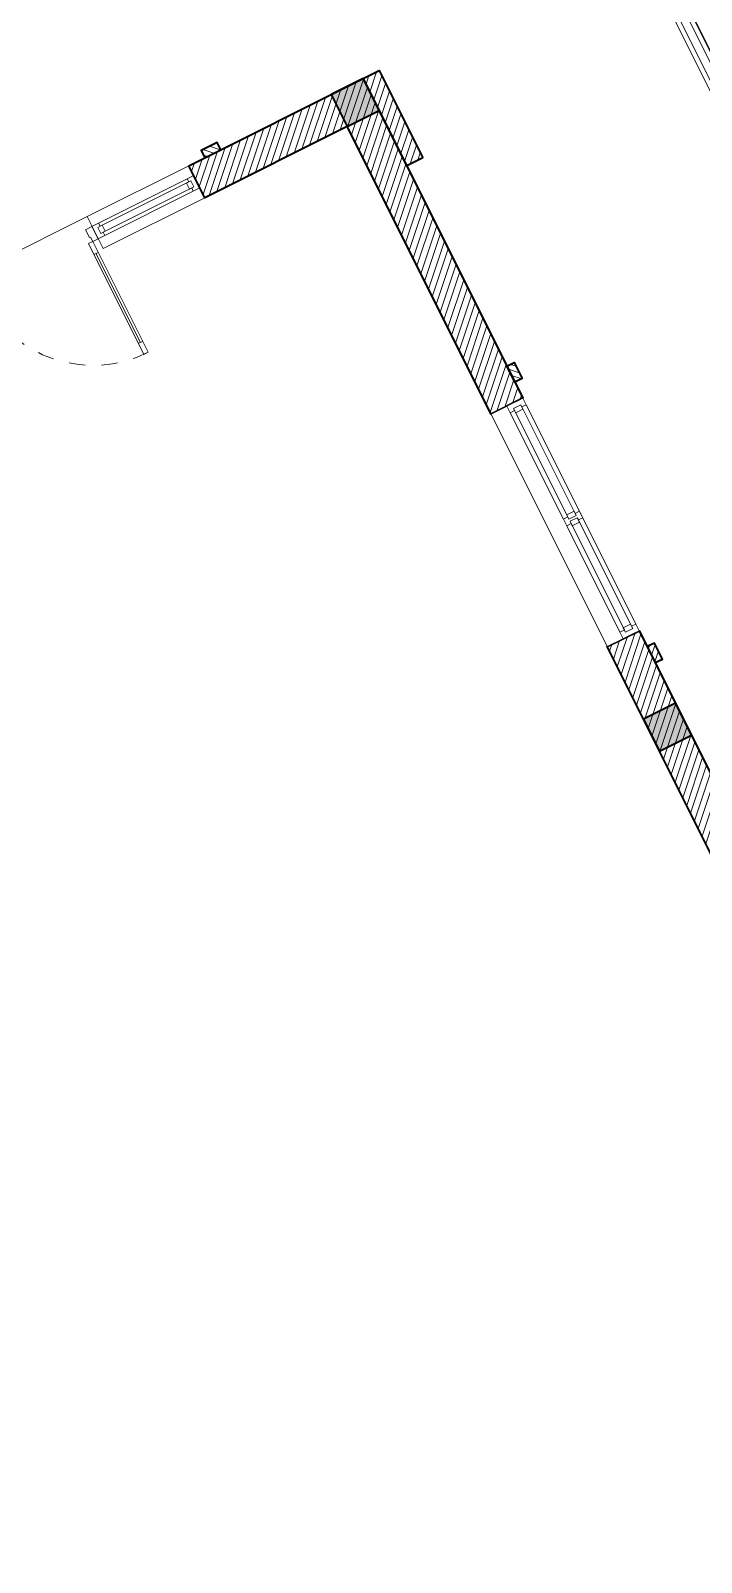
# Model space of a CAD drawing. Header units: millimetres. Extents: x 567980 to 569372, y 2065777 to 2066674.
# Drawn here: x 568837.97 to 568842.1, y 2066311.72 to 2066321.14 of the extents above; entities that cross this region are included whole.
import ezdxf

# ---------------------------------------------------------------- set-up
doc = ezdxf.new("R2010")
doc.units = ezdxf.units.MM
doc.linetypes.add('CENTER', pattern=[3, 1.5, -0.5, 0.5, -0.5])
doc.linetypes.add('HIDDEN2', pattern=[0.1875, 0.125, -0.0625])
for name, color, linetype, lineweight in [('A-COT VACH', 2, 'Continuous', 35), ('A-CUA', 25, 'Continuous', 5), ('A-HATCH', 251, 'Continuous', 5), ('A-NET MANH', 8, 'Continuous', 9), ('A-NET THAY', 125, 'Continuous', 18), ('A-TUONG', 255, 'Continuous', 35), ('boDnv', 54, 'Continuous', 25)]:
    doc.layers.add(name, color=color, linetype=linetype, lineweight=lineweight)
for name, color, linetype in [('ChiaLo', 128, 'CENTER'), ('LoLK', 6, 'Continuous'), ('QH', 7, 'Continuous')]:
    doc.layers.add(name, color=color, linetype=linetype)

# ---------------------------------------------------------------- blocks, each defined once
blk = doc.blocks.new('NEN')
at = {"layer": 'ChiaLo', "ltscale": 5}
blk.add_lwpolyline([(151.1923541997094, -63.72123006824404), (100.6528809649171, 37.32787948637269)], dxfattribs=at)
at = {"layer": 'LoLK'}
for points in [[(151.4643387270626, -44.1451789890416), (143.4149694140069, -48.17105202004313), (151.1923541997094, -63.72123006824404), (158.9871051440714, -59.1862706176471)], [(143.4149694137741, -48.1710520198103), (135.3656001007184, -52.19692505081184), (143.3976032556966, -68.25618951860815), (151.1923541997094, -63.72123006801121)]]:
    blk.add_lwpolyline(points, close=True, dxfattribs=at)
blk = doc.blocks.new('NEN KO1')
at = {"layer": 'LoLK'}
for points in [[(-13.65156448585913, 29.00000000069849), (-13.65156448632479, 20.00000000046566), (3.735089919762686, 20), (3.165880383690819, 29.00000000046566)], [(-13.65156448655762, 20.00000000046566), (-13.65156448679045, 11.00000000069849), (4.304299455834553, 11), (3.735089919529855, 20)]]:
    blk.add_lwpolyline(points, close=True, dxfattribs=at)
blk = doc.blocks.new('*U402')
at = {"layer": 'A-CUA', "color": 32}
for points in [[(60, -40.0000000000291), (45.00000000005821, -40), (45.00000000005821, -18.40746915910089), (0, -18.40746915910089), (0, -40), (0, -40), (0, -81.59253080412093), (0, -81.59253080412093), (0, -103.1850616265758), (45.00000000005821, -103.1850616265758), (45.00000000005821, -81.59253080412093), (60, -81.59253080412093)], [(30, -81.59253080415003), (59.99999999994179, -81.59253080415003), (60, -40.0000000000291), (29.99999999994179, -40.0000000000291)], [(792.4999997157423, -81.59253080415003), (762.4999997158005, -81.59253080415003), (762.4999997157423, -40.0000000000291), (792.4999997158005, -40.0000000000291)], [(822.4999997157128, -81.59253080415003), (807.4999997156837, -81.59253080415003), (807.4999997156254, -40.0000000000291), (822.4999997157419, -40.0000000000291), (822.4999997157419, -18.40746915910089), (777.4999997156841, -18.40746915910089), (777.499999715655, -40.0000000000291), (792.4999997158005, -40.0000000000291), (792.4999997157423, -81.59253080415003), (777.4999997156841, -81.59253080415003), (777.4999997156841, -103.1850616265758), (822.4999997157419, -103.1850616265758)], [(807.4999997156837, -81.59253080415003), (837.4999997156254, -81.59253080415003), (837.4999997156837, -40.0000000000291), (807.4999997156254, -40.0000000000291)], [(1539.999999431426, -40.0000000000291), (1554.999999431368, -40), (1554.999999431368, -18.40746915910089), (1599.999999431426, -18.40746915910089), (1599.999999431426, -40), (1599.999999431426, -40), (1599.999999431426, -81.59253080412093), (1599.999999431426, -81.59253080412093), (1599.999999431426, -103.1850616265758), (1554.999999431368, -103.1850616265758), (1554.999999431368, -81.59253080412093), (1539.999999431426, -81.59253080412093)], [(1569.999999431426, -81.59253080415003), (1539.999999431484, -81.59253080415003), (1539.999999431426, -40.0000000000291), (1569.999999431484, -40.0000000000291)]]:
    blk.add_lwpolyline(points, close=True, dxfattribs=at)
at = {"layer": 'A-CUA', "color": 37, "lineweight": -2}
for points in [[(45.00000000005821, -18.40746915910089), (777.4999997156841, -18.40746915910089), (777.4999997156841, -40), (45.00000000005821, -40)], [(45.00000000005821, -81.59253080412093), (777.4999997156841, -81.59253080412093), (777.4999997156841, -103.1850616265758), (45.00000000005821, -103.1850616265758)], [(1554.999999431368, -18.40746915910089), (822.4999997157419, -18.40746915910089), (822.4999997157419, -40), (1554.999999431368, -40)], [(1554.999999431368, -81.59253080412093), (822.4999997157419, -81.59253080412093), (822.4999997157419, -103.1850616265758), (1554.999999431368, -103.1850616265758)]]:
    blk.add_lwpolyline(points, close=True, dxfattribs=at)
blk = doc.blocks.new('cot 220')
at = {"layer": 'A-COT VACH'}
h = blk.add_hatch(color=256, dxfattribs=at)
h.dxf.hatch_style = 1
h.paths.add_polyline_path([(110.0000037951395, 109.9999999980937), (-109.9999962048605, 109.9999999980937), (-109.9999962048605, -110.0000000019063), (110.0000037951395, -110.0000000019063)])
blk.add_lwpolyline([(-109.9999962048605, -110.0000000019063), (110.0000037951395, -110.0000000019063), (110.0000037951395, 109.9999999980937), (-109.9999962048605, 109.9999999980937)], close=True, dxfattribs=at)
blk = doc.blocks.new('phào cửa')
at = {"layer": 'A-HATCH'}
h = blk.add_hatch(dxfattribs=at)
h.set_pattern_fill('ANSI31', color=256, scale=250)
h.set_pattern_definition([(45, (-237697.4602021521, 7620.008552273051), (-22.09708691207961, 22.09708691207961), [])])
h.paths.add_polyline_path([(3.222521627321839e-08, 0), (3.222521627321839e-08, 110), (-49.99999996777478, 110), (-49.99999996778206, 5.820766091346741e-11)])
at = {"layer": 'A-TUONG'}
blk.add_lwpolyline([(3.222521627321839e-08, 0), (3.222521627321839e-08, 110), (-49.99999996777478, 110), (-49.99999996778206, 5.820766091346741e-11)], close=True, dxfattribs=at)
blk = doc.blocks.new('*U406')
at = {"layer": 'A-CUA', "color": 32}
for points in [[(60, -40.0000000000291), (45.00000000005821, -40), (45.00000000005821, -9.99998139324059), (0, -9.99998139324059), (0, -40), (0, -40), (0, -90.00001858677939), (0, -90.00001858677939), (0, -120.0000371835189), (45.00000000005821, -120.0000371835189), (45.00000000005821, -90.00001858677939), (60, -90.00001858677939)], [(30, -90.0000185868085), (59.99999999994179, -90.0000185868085), (60, -40.0000000000291), (29.99999999994179, -40.0000000000291)], [(792.4999971316132, -90.0000185868085), (762.4999971316714, -90.0000185868085), (762.4999971316132, -40.0000000000291), (792.4999971316714, -40.0000000000291)], [(822.4999971315837, -90.0000185868085), (807.4999971315546, -90.0000185868085), (807.4999971314963, -40.0000000000291), (822.4999971316128, -40.0000000000291), (822.4999971316128, -9.99998139324059), (777.499997131555, -9.99998139324059), (777.4999971315259, -40.0000000000291), (792.4999971316714, -40.0000000000291), (792.4999971316132, -90.0000185868085), (777.499997131555, -90.0000185868085), (777.499997131555, -120.0000371835189), (822.4999971316128, -120.0000371835189)], [(807.4999971315546, -90.0000185868085), (837.4999971314963, -90.0000185868085), (837.4999971315546, -40.0000000000291), (807.4999971314963, -40.0000000000291)], [(1539.999994263168, -40.0000000000291), (1554.99999426311, -40), (1554.99999426311, -9.99998139324059), (1599.999994263168, -9.99998139324059), (1599.999994263168, -40), (1599.999994263168, -40), (1599.999994263168, -90.00001858677939), (1599.999994263168, -90.00001858677939), (1599.999994263168, -120.0000371835189), (1554.99999426311, -120.0000371835189), (1554.99999426311, -90.00001858677939), (1539.999994263168, -90.00001858677939)], [(1569.999994263168, -90.0000185868085), (1539.999994263226, -90.0000185868085), (1539.999994263168, -40.0000000000291), (1569.999994263226, -40.0000000000291)]]:
    blk.add_lwpolyline(points, close=True, dxfattribs=at)
at = {"layer": 'A-CUA', "color": 37, "lineweight": -2}
for points in [[(45.00000000005821, -9.99998139324059), (777.499997131555, -9.99998139324059), (777.499997131555, -40), (45.00000000005821, -40)], [(45.00000000005821, -90.00001858677939), (777.499997131555, -90.00001858677939), (777.499997131555, -120.0000371835189), (45.00000000005821, -120.0000371835189)], [(1554.99999426311, -9.99998139324059), (822.4999971316128, -9.99998139324059), (822.4999971316128, -40), (1554.99999426311, -40)], [(1554.99999426311, -90.00001858677939), (822.4999971316128, -90.00001858677939), (822.4999971316128, -120.0000371835189), (1554.99999426311, -120.0000371835189)]]:
    blk.add_lwpolyline(points, close=True, dxfattribs=at)
blk = doc.blocks.new('phao cua 1600')
at = {"layer": 'A-TUONG'}
blk.add_blockref('phào cửa', (-3.221975930500776e-08, 909.9999971324578), dxfattribs=at)
at = {"layer": 'A-TUONG', "xscale": -1, "rotation": 180}
blk.add_blockref('phào cửa', (-3.22215782944113e-08, -909.9999971324578), dxfattribs=at)
blk.add_wipeout([(219.9998840663984, 800.0000000130382), (-0.00011613150309131015, 799.9999939725964), (-0.00011615082803473342, -800.0000002905703), (219.99988380726245, -800.0000002905703)]).dxf.layer = 'A-NET MANH'
at = {"layer": 'A-NET THAY'}
blk.add_lwpolyline([(-0.0001161508298537228, -800.0000002905726), (-0.0001161508280347334, 800.0000000130385), (219.9998838072624, 800.0000000130385), (219.9998838072606, -800.0000002905726)], close=True, dxfattribs=at)
at = {"layer": 'A-CUA', "rotation": 90}
blk.add_blockref('*U406', (-10.00009754393614, -800.0000002905726), dxfattribs=at)
blk = doc.blocks.new('*U400')
at = {"layer": 'A-CUA', "color": 32}
for points in [[(60, -40.0000000000291), (45.00000000005821, -40), (45.00000000005821, -18.40746915910089), (0, -18.40746915910089), (0, -40), (0, -40), (0, -81.59253080412093), (0, -81.59253080412093), (0, -103.1850616265759), (45.00000000005821, -103.1850616265759), (45.00000000005821, -81.59253080412093), (60, -81.59253080412093)], [(30, -81.59253080415003), (59.99999999994179, -81.59253080415003), (60, -40.0000000000291), (29.99999999994179, -40.0000000000291)], [(639.9999976540549, -40.0000000000291), (654.9999976539967, -40), (654.9999976539967, -18.40746915910089), (699.9999976540549, -18.40746915910089), (699.9999976540549, -40), (699.9999976540549, -40), (699.9999976540549, -81.59253080412093), (699.9999976540549, -81.59253080412093), (699.9999976540549, -103.1850616265759), (654.9999976539967, -103.1850616265759), (654.9999976539967, -81.59253080412093), (639.9999976540549, -81.59253080412093)], [(669.9999976540549, -81.59253080415003), (639.9999976541131, -81.59253080415003), (639.9999976540549, -40.0000000000291), (669.9999976541131, -40.0000000000291)]]:
    blk.add_lwpolyline(points, close=True, dxfattribs=at)
at = {"layer": 'A-CUA', "color": 37, "lineweight": -2}
for points in [[(45.00000000005821, -18.40746915910089), (654.9999976539967, -18.40746915910089), (654.9999976539967, -40), (45.00000000005821, -40)], [(45.00000000005821, -81.59253080412093), (654.9999976539967, -81.59253080412093), (654.9999976539967, -103.1850616265759), (45.00000000005821, -103.1850616265759)]]:
    blk.add_lwpolyline(points, close=True, dxfattribs=at)
blk = doc.blocks.new('*U375')
for p, q in [((90.00000000000283, -99.99999999999753), (50.00000000000306, -99.99999999999864)), ((70.00000000000283, -99.99999999999804), (70.000000000026, -916.6666666666671)), ((2043.33333333334, -99.99999999994078), (2083.33333333334, -99.99999999993975)), ((2063.33333333334, -99.99999999994023), (2063.333333333363, -916.6666666666092)), ((90.000000000026, -916.6666666666661), (50.000000000026, -916.6666666666672)), ((2043.333333333364, -916.6666666666094), (2083.333333333363, -916.6666666666085))]:
    blk.add_line(p, q)
for points in [[(-3.275903171773614e-12, 113.0367899566194), (59.99999999999695, 113.0367899566211), (59.99999999999901, 40.00000000000166), (49.99999999999901, 40.00000000000139), (50, 1.412869821137974e-12), (0, 0)], [(50, 1.412869821137974e-12), (90, 2.52042831050403e-12), (90.00000000002882, -1016.666666666667), (50.00000000002905, -1016.666666666668)], [(2083.333333333338, 6.018300336200262e-11), (2043.333333333338, 5.910386658206697e-11), (2043.333333333367, -1016.666666666609), (2083.333333333366, -1016.666666666608)], [(2133.333333333334, 113.0367899566811), (2073.333333333334, 113.0367899566795), (2073.333333333336, 40.00000000005991), (2083.333333333336, 40.00000000006018), (2083.333333333338, 6.018300336200262e-11), (2133.333333333338, 6.156745147371019e-11)]]:
    blk.add_lwpolyline(points, close=True)
at = {"linetype": 'HIDDEN2'}
for centre, radius, start, end in [((49.99999999973099, 4.31796786878278e-10), 1016.666666667347, 270.0000392677531, 1.752157829518597e-12), ((2083.33333333498, 1.833205028855784e-09), 1016.666666668683, 180.0000000000015, 269.9999607322504)]:
    blk.add_arc(centre, radius, start, end, dxfattribs=at)
blk = doc.blocks.new('CỦA DI SAU')
at = {"layer": 'A-NET THAY'}
blk.add_line((2199.977334673575, -0.08871254039650012), (3799.977334673575, -0.08871254039650012), dxfattribs=at)
for points in [[(2199.977334673575, -0.08871254039650012), (1499.977337019518, -0.08871251711343575), (1499.977337019518, -220.0887124752039), (2199.977334673575, -220.0887124980213)], [(3799.977334673575, -0.08871254039650012), (4499.977332327631, -0.08882865867053624), (4499.977332327631, -220.088828616761), (3799.977334673575, -220.0887124980213)]]:
    blk.add_lwpolyline(points, close=True, dxfattribs=at)
at = {"layer": 'A-CUA', "xscale": -1}
blk.add_blockref('*U400', (2199.977334673575, -49.29244711709862, 1.05544992030015e-06), dxfattribs=at)
at = {"layer": 'A-CUA', "extrusion": (0, 0, -1), "xscale": -0.7500000000000002, "yscale": 0.7500000000000002, "zscale": -0.7500000000000002}
blk.add_blockref('*U375', (-2199.977334673575, -152.4775087437006), dxfattribs=at)
at = {"layer": 'A-CUA'}
blk.add_blockref('*U400', (3799.977334673575, -49.29244711708907), dxfattribs=at)
at = {"layer": 'A-TUONG', "xscale": -1, "rotation": 90}
blk.add_blockref('phào cửa', (1389.977337019576, -0.08859640870150542, 1.05544992030015e-06), dxfattribs=at)
at = {"layer": 'A-TUONG', "rotation": 270}
blk.add_blockref('phào cửa', (4609.977332327573, -0.08859640870150542, 1.05544992030015e-06), dxfattribs=at)
blk = doc.blocks.new('A$C1a95cbaf')
at = {"layer": 'A-HATCH'}
h = blk.add_hatch(dxfattribs=at)
h.set_pattern_fill('ANSI31', color=256, scale=300)
h.set_pattern_definition([(45, (-121341.8622845516, 350750.0096866579), (-26.51650429449553, 26.51650429449553), [])])
h.paths.add_polyline_path([(109.9986200973799, 600.0096868644468), (0.02128792818984948, 600.0009020250291), (0.08119684536359273, 0.08961506490595639), (109.9986201197316, 0.09839511895552278)])
at = {"layer": 'A-TUONG', "elevation": -3.299418517631813e-06}
blk.add_lwpolyline([(110.0585290164163, 0.009689248632639647), (0.05852936845622025, 0.0009026157204061747), (-0.001379550580168143, 600.0009002231527), (109.9986200973799, 600.0096868558321)], close=True, dxfattribs=at)
blk = doc.blocks.new('cum dh a3.3.1.6.7')
at = {"layer": 'A-HATCH'}
h = blk.add_hatch(dxfattribs=at)
h.set_pattern_fill('ANSI31', color=256, scale=0.3, angle=-1.272221872585407e-14)
h.set_pattern_definition([(45, (-120.698911792133, 437.4999999997672), (-0.02651650429449553, 0.02651650429449554), [])])
h.paths.add_polyline_path([(6.998548414558172, -5.229999766917899), (6.778548414818943, -5.229999766917899), (6.778548414818943, -3.799999999580905), (6.998548415023834, -3.799999999580905)])
h.paths.add_polyline_path([(5.798571073217317, -8.867611177265644e-05), (6.998548414558172, 1.166481524705887e-07), (6.998548414558172, -2.199999999487773), (6.778548414586112, -2.199999999953434), (6.778548414586112, -0.2199998835567385), (5.798571072984487, -0.2200886758510023)])
h.paths.add_polyline_path([(1.498548414092511, 1.166481524705887e-07), (2.79857107787393, -8.890824392437935e-05), (2.79857107787393, -0.2200889084488153), (1.49854841385968, -0.2199998837895691)])
h.paths.add_polyline_path([(2.088548413710669, -2.469999766908586), (2.088548413943499, -2.579999766778201), (1.978548413841054, -2.579999767011032), (1.978548414306715, -2.469999767141417)])
h.paths.add_polyline_path([(2.08854841417633, -1.669999767094851), (2.088548413943499, -0.2199998835567385), (1.978548414073884, -0.2199998835567385), (1.978548414073884, -1.669999767094851)])
at = {"layer": 'A-NET THAY', "elevation": 1.055449920373658e-09}
blk.add_lwpolyline([(6.998548414791003, -3.799999999580905), (6.778548414818943, -3.799999999580905), (6.778548414586112, -2.199999999720603), (6.998548414325342, -2.199999999720603)], close=True, dxfattribs=at)
at = {"layer": 'A-TUONG', "elevation": 1.055449920468526e-09}
blk.add_lwpolyline([(5.798571073217317, -8.867611177265644e-05), (6.998548414558172, 1.166481524705887e-07), (6.998548414558172, -2.199999999487773), (6.778548414586112, -2.199999999953434), (6.778548414586112, -0.2199998835567385), (5.798571072984487, -0.2200886758510023)], close=True, dxfattribs=at)
at = {"layer": 'A-TUONG', "elevation": 1.055449920400763e-09}
blk.add_lwpolyline([(6.998548414558172, -5.229999766917899), (6.778548414818943, -5.229999766917899), (6.778548414818943, -3.799999999580905), (6.998548415023834, -3.799999999580905), (6.998548414558172, -5.229999766917899)], dxfattribs=at)
at = {"layer": 'A-COT VACH', "xscale": 0.001, "yscale": 0.001, "zscale": 0.001, "rotation": 359.9999999999999}
for p in [(6.888548406539485, -0.1099997677374631, 1.055449920346553e-09), (6.888548406539485, -4.409999767085537, 1.055449920346553e-09)]:
    blk.add_blockref('cot 220', p, dxfattribs=at)
at = {"layer": 'A-CUA', "xscale": 0.001, "yscale": 0.001, "zscale": 0.001, "rotation": 90}
blk.add_blockref('*U402', (6.870140945538878, -3.799999999580905, 1.055449920414316e-09), dxfattribs=at)
at = {"layer": 'A-TUONG', "yscale": 0.001, "zscale": 0.001, "rotation": 359.9999999999999}
for name, p, xscale in [('CỦA DI SAU', (7.298548410180956, -7.986091077327728e-08), -0.001), ('A$C1a95cbaf', (6.998489887220785, -0.6000009847339243, 3.299418517763966e-09), 0.001)]:
    blk.add_blockref(name, p, dxfattribs=dict(at, xscale=xscale))
at = {"layer": 'A-TUONG', "xscale": -0.001, "yscale": 0.001, "zscale": 0.001, "rotation": 359.9999999999999}
blk.add_blockref('phao cua 1600', (6.998548414325342, -2.999999999301508, 1.055449920441421e-09), dxfattribs=at)
blk = doc.blocks.new('MBT1KO1')
at = {"layer": 'LoLK', "rotation": 90}
blk.add_blockref('cum dh a3.3.1.6.7', (-11.65156448271591, 11.01500398525968), dxfattribs=at)
at = {"layer": 'LoLK'}
blk.add_blockref('NEN KO1', (1.164153218269348e-09, 0), dxfattribs=at)
blk = doc.blocks.new('rkg2')
at = {"layer": 'A-NET THAY'}
for points in [[(2.384185791015625e-07, -14966.02260791707), (2.868473529815674e-07, -17972.01661115565), (9000.000000763685, -17402.80707519274), (9000.00000050664, -9.439536370337009e-07), (0, -5.900510586798191e-07), (3.166496753692627e-08, -1999.999999657855)], [(3820.469334064052, -17700.32916262641), (8970.000000763685, -17374.64450028603), (8970.00000050664, -30.00000094276038), (30.00000000093132, -30.00000059124432), (30.00000003259629, -1999.999999656662)], [(3817.313364493661, -17650.42886346823), (8920.000000761822, -17327.70687544151), (8920.000000508502, -80.00000094081042), (80.00000000093132, -80.00000059319427), (80.00000003166497, -1999.999999654712)], [(110.0000002384186, -14959.0656024779), (110.0000002849847, -17854.83982561933), (8890.000000761822, -17299.54430053479), (8890.000000508502, -110.0000009396172), (110.0000000018626, -110.0000005943875), (110.000000031665, -1999.999999653519)]]:
    blk.add_lwpolyline(points, dxfattribs=at)
blk = doc.blocks.new('rkg3')
at = {"layer": 'A-NET THAY'}
blk.add_lwpolyline([(9000.000000566244, -2000.000000011642), (9000.000000502914, -3.539025783538818e-07), (0, 0), (3.632158041000366e-07, -17402.80707404017), (9000.000001046807, -16833.59753766097), (9000.000000949949, -13827.60353500699)], dxfattribs=at)
blk = doc.blocks.new('CUM CONG A3-A3.1-A6-A7')
at = {"layer": 'QH', "xscale": 0.001, "yscale": 0.001, "zscale": 0.001}
for name, p in [('rkg2', (11.00000000919681, -6.984919309616089e-10)), ('rkg3', (20.00000000919681, -4.656612873077393e-10))]:
    blk.add_blockref(name, p, dxfattribs=at)
blk = doc.blocks.new('MB CONG KHU A')
at = {"layer": 'LoLK', "rotation": 26.57180110630141}
blk.add_blockref('CUM CONG A3-A3.1-A6-A7', (78.12884848983958, 73.93220537737943), dxfattribs=at)

msp = doc.modelspace()

# ---------------------------------------------------------------- block references
at = {"layer": 'boDnv'}
msp.add_blockref('NEN', (568697.4807461541, 2066371.697269554), dxfattribs=at)

# ---------------------------------------------------------------- next in the draw order: block references
at = {"layer": 'LoLK', "rotation": 296.5718179020918}
msp.add_blockref('MBT1KO1', (568829.114835482, 2066302.370223564), dxfattribs=at)

# ---------------------------------------------------------------- next in the draw order: block references
at = {"layer": 'LoLK'}
msp.add_blockref('MB CONG KHU A', (568744.8793870007, 2066240.647631037), dxfattribs=at)

doc.saveas('drawing.dxf')
